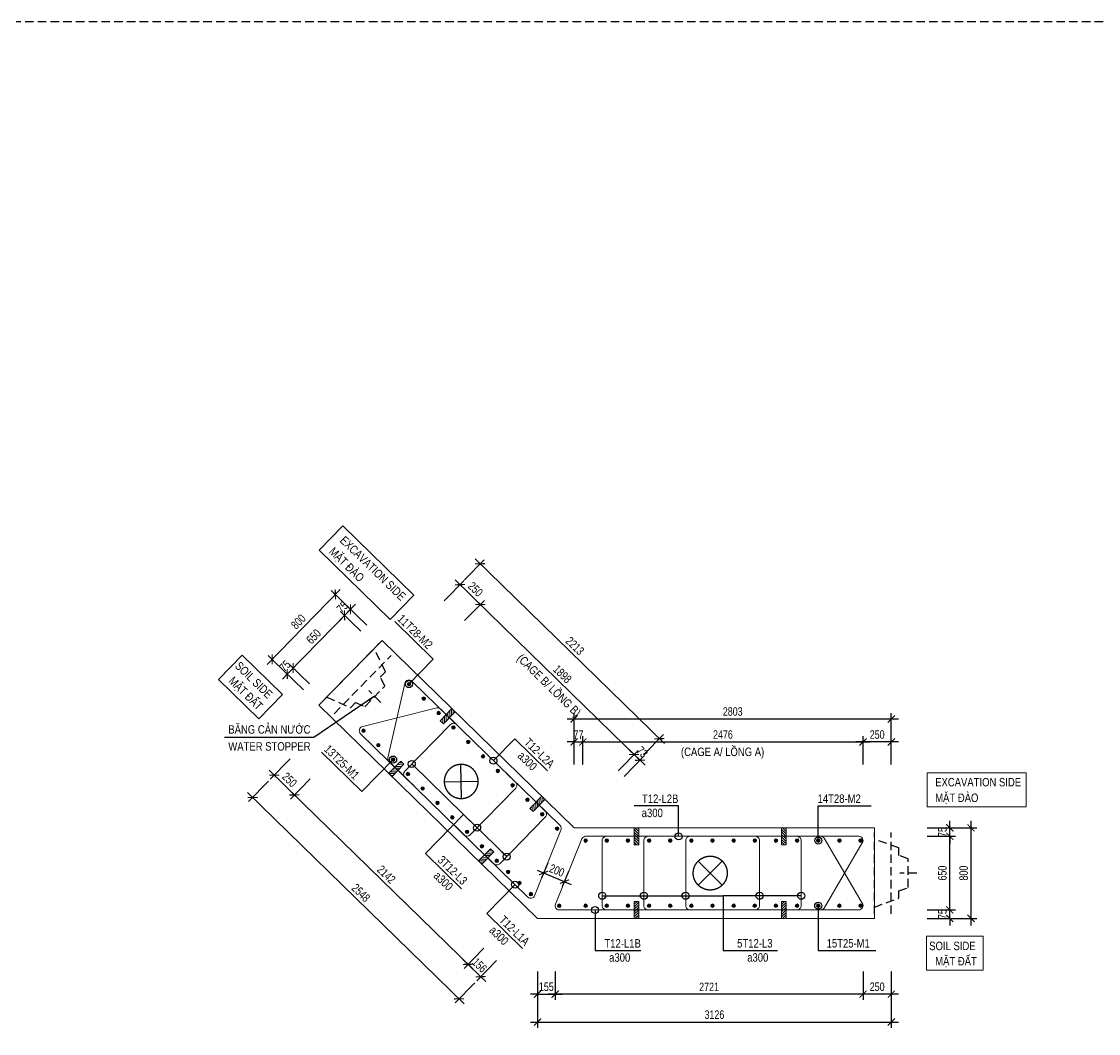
# Model space of a CAD drawing. Header units: millimetres. Extents: x 2611025 to 4139346, y -89870 to 101087.
# Drawn here: x 3737275 to 3775336, y -17950 to 17806 of the extents above; entities that cross this region are included whole.
import ezdxf
from ezdxf.enums import TextEntityAlignment as Align

# ---------------------------------------------------------------- set-up
doc = ezdxf.new("R2010")
doc.units = ezdxf.units.MM
doc.header["$LTSCALE"] = 1200
doc.header["$PDMODE"] = 35
doc.linetypes.add('CENTER', pattern=[2, 1.25, -0.25, 0.25, -0.25])
doc.linetypes.add('HIDDEN', pattern=[0.375, 0.25, -0.125])
for name, color, linetype in [('2', 3, 'Continuous'), ('CDC.04.HIDDEN', 8, 'HIDDEN'), ('CDC.11.NOTE', 8, 'Continuous'), ('MIE', 5, 'HIDDEN')]:
    doc.layers.add(name, color=color, linetype=linetype)
for name, color, linetype, lineweight in [('5', 5, 'Continuous', 13), ('BOUND', 3, 'Continuous', 20), ('CWS', 8, 'HIDDEN', 9), ('ENOTE', 2, 'Continuous', 15), ('GRID', 74, 'CENTER', 15), ('K-THUOC', 1, 'Continuous', 18), ('LEADER', 8, 'Continuous', 9), ('MCT', 6, 'Continuous', 20), ('TCHI', 4, 'HIDDEN', 30), ('TEXTEN', 3, 'Continuous', 13), ('TEXTMA', 2, 'Continuous', 13), ('TEXTVN', 2, 'Continuous', 20), ('TIE', 4, 'Continuous', 13)]:
    doc.layers.add(name, color=color, linetype=linetype, lineweight=lineweight)
doc.styles.add('DB_Arial', font='arial.ttf', dxfattribs={"width": 0.8})
doc.styles.add('SMTEXT', font='arial.ttf', dxfattribs={"width": 0.75})
doc.dimstyles.new('BSV1-100', dxfattribs={"dimtxt": 300, "dimasz": 250, "dimexe": 200, "dimexo": 0, "dimgap": 108, "dimtad": 1, "dimdec": 0, "dimdsep": 46, "dimtxsty": 'SMTEXT', "dimblk": 'ARCHTICK', "dimcen": 100, "dimdle": 250, "dimclrd": 256, "dimclre": 256, "dimclrt": 1, "dimadec": 0, "dimazin": 0, "dimtfac": 1, "dimtdec": 0, "dimtix": 1, "dimtmove": 2, "dimatfit": 3, "dimfxl": 720, "dimfxlon": 1, "dimtolj": 1, "dimtzin": 0, "dimarcsym": 0})
doc.dimstyles.new('BSV25', dxfattribs={"dimtxt": 300, "dimasz": 250, "dimexe": 200, "dimexo": 0, "dimgap": 108, "dimtad": 1, "dimdec": 0, "dimlfac": 0.25, "dimdsep": 46, "dimtxsty": 'SMTEXT', "dimblk": 'ARCHTICK', "dimcen": 100, "dimdle": 250, "dimclrd": 256, "dimclre": 256, "dimclrt": 2, "dimadec": 0, "dimazin": 0, "dimtfac": 1, "dimtdec": 0, "dimtix": 1, "dimtmove": 2, "dimatfit": 3, "dimfxl": 800, "dimfxlon": 1, "dimtolj": 1, "dimtzin": 0, "dimarcsym": 0})

# ---------------------------------------------------------------- blocks, each defined once
blk = doc.blocks.new('cws800')
at = {"layer": 'CDC.04.HIDDEN'}
for p, q in [((-600, 1440), (-600, -1440)), ((0, 1440), (0, -1440))]:
    blk.add_line(p, q, dxfattribs=at)
for points in [[(0, 1200), (-860, 888), (-860, 627), (-1200, 507), (-1200, -507), (-860, -627), (-860, -888), (0, -1200)], [(-1500, 0), (-900, 0)]]:
    blk.add_lwpolyline(points, dxfattribs=at)
blk = doc.blocks.new('mct1')
at = {"lineweight": 9}
h = blk.add_hatch(color=256, dxfattribs=at)
h.dxf.hatch_style = 1
h.paths.add_polyline_path([(-16, 0, 1), (16, 0, 1)])
blk.add_circle((0, 0), 16, dxfattribs=at)
blk = doc.blocks.new('_ArchTick')
at = {"color": 0, "linetype": 'ByBlock', "const_width": 0.15}
blk.add_lwpolyline([(-0.5, -0.5), (0.5, 0.5)], dxfattribs=at)
blk = doc.blocks.new('*D1257')
at = {"layer": 'Defpoints', "color": 0, "transparency": 16777216}
for p in [(3767015, -7650), (3757112, -10684), (3767015, -11134)]:
    blk.add_point(p, dxfattribs=at)
at = {"layer": 'K-THUOC', "lineweight": -2, "transparency": 16777216}
for p, q in [((3757112, -8450), (3757112, -7450)), ((3767015, -8450), (3767015, -7450)), ((3756862, -7650), (3767265, -7650))]:
    blk.add_line(p, q, dxfattribs=at)
at = {"layer": 'K-THUOC', "lineweight": -2, "transparency": 16777216, "xscale": 250, "yscale": 250, "zscale": 250, "rotation": 180}
blk.add_blockref('_ArchTick', (3757112, -7650), dxfattribs=at)
at = {"layer": 'K-THUOC', "lineweight": -2, "transparency": 16777216, "xscale": 250, "yscale": 250, "zscale": 250}
blk.add_blockref('_ArchTick', (3767015, -7650), dxfattribs=at)
at = {"layer": 'K-THUOC', "color": 2, "transparency": 16777216, "insert": (3762064, -7389), "char_height": 300, "attachment_point": 5, "style": 'SMTEXT'}
blk.add_mtext('\\A1;2476', dxfattribs=at)
blk = doc.blocks.new('*D1258')
at = {"layer": 'Defpoints', "color": 0, "transparency": 16777216}
for p in [(3767475, -10684), (3770832, -10684), (3767475, -13884)]:
    blk.add_point(p, dxfattribs=at)
at = {"layer": 'K-THUOC', "lineweight": -2, "transparency": 16777216}
for p, q in [((3770832, -14134), (3770832, -10434)), ((3770032, -10684), (3771032, -10684)), ((3770032, -13884), (3771032, -13884))]:
    blk.add_line(p, q, dxfattribs=at)
at = {"layer": 'K-THUOC', "lineweight": -2, "transparency": 16777216, "xscale": 250, "yscale": 250, "zscale": 250}
for p, rotation in [((3770832, -10684), 90), ((3770832, -13884), 270)]:
    blk.add_blockref('_ArchTick', p, dxfattribs=dict(at, rotation=rotation))
at = {"layer": 'K-THUOC', "color": 2, "transparency": 16777216, "insert": (3770571, -12284), "char_height": 300, "attachment_point": 5, "rotation": 90, "style": 'SMTEXT'}
blk.add_mtext('\\A1;800', dxfattribs=at)
blk = doc.blocks.new('*D1259')
at = {"layer": 'Defpoints', "color": 0, "transparency": 16777216}
for p in [(3767475, -13584), (3770082, -13584), (3767475, -13884)]:
    blk.add_point(p, dxfattribs=at)
at = {"layer": 'K-THUOC', "lineweight": -2, "transparency": 16777216}
for p, q in [((3769282, -13584), (3770282, -13584)), ((3770082, -13584), (3770082, -13334)), ((3770082, -13884), (3770082, -13584)), ((3769282, -13884), (3770282, -13884)), ((3770082, -13884), (3770082, -14134))]:
    blk.add_line(p, q, dxfattribs=at)
at = {"layer": 'K-THUOC', "lineweight": -2, "transparency": 16777216, "xscale": 250, "yscale": 250, "zscale": 250}
for p, rotation in [((3770082, -13584), 270), ((3770082, -13884), 90)]:
    blk.add_blockref('_ArchTick', p, dxfattribs=dict(at, rotation=rotation))
at = {"layer": 'K-THUOC', "color": 2, "transparency": 16777216, "insert": (3769822, -13734), "char_height": 300, "attachment_point": 5, "rotation": 90, "style": 'SMTEXT'}
blk.add_mtext('\\A1;75', dxfattribs=at)
blk = doc.blocks.new('*D1260')
at = {"layer": 'Defpoints', "color": 0, "transparency": 16777216}
for p in [(3767475, -10984), (3770082, -10984), (3767475, -13584)]:
    blk.add_point(p, dxfattribs=at)
at = {"layer": 'K-THUOC', "lineweight": -2, "transparency": 16777216}
for p, q in [((3769282, -10984), (3770282, -10984)), ((3770082, -13834), (3770082, -10734)), ((3769282, -13584), (3770282, -13584))]:
    blk.add_line(p, q, dxfattribs=at)
at = {"layer": 'K-THUOC', "lineweight": -2, "transparency": 16777216, "xscale": 250, "yscale": 250, "zscale": 250}
for p, rotation in [((3770082, -10984), 90), ((3770082, -13584), 270)]:
    blk.add_blockref('_ArchTick', p, dxfattribs=dict(at, rotation=rotation))
at = {"layer": 'K-THUOC', "color": 2, "transparency": 16777216, "insert": (3769821, -12284), "char_height": 300, "attachment_point": 5, "rotation": 90, "style": 'SMTEXT'}
blk.add_mtext('\\A1;650', dxfattribs=at)
blk = doc.blocks.new('*D1261')
at = {"layer": 'Defpoints', "color": 0, "transparency": 16777216}
for p in [(3767475, -10684), (3767475, -10984), (3770082, -10684)]:
    blk.add_point(p, dxfattribs=at)
at = {"layer": 'K-THUOC', "lineweight": -2, "transparency": 16777216}
for p, q in [((3770082, -10684), (3770082, -10434)), ((3769282, -10684), (3770282, -10684)), ((3769282, -10984), (3770282, -10984)), ((3770082, -10984), (3770082, -10684)), ((3770082, -10984), (3770082, -11234))]:
    blk.add_line(p, q, dxfattribs=at)
at = {"layer": 'K-THUOC', "lineweight": -2, "transparency": 16777216, "xscale": 250, "yscale": 250, "zscale": 250}
for p, rotation in [((3770082, -10684), 270), ((3770082, -10984), 90)]:
    blk.add_blockref('_ArchTick', p, dxfattribs=dict(at, rotation=rotation))
at = {"layer": 'K-THUOC', "color": 2, "transparency": 16777216, "insert": (3769822, -10834), "char_height": 300, "attachment_point": 5, "rotation": 90, "style": 'SMTEXT'}
blk.add_mtext('\\A1;75', dxfattribs=at)
blk = doc.blocks.new('*D1262')
at = {"layer": 'Defpoints', "color": 0, "transparency": 16777216}
for p in [(3767015, -7650), (3768015, -10684), (3767015, -11134)]:
    blk.add_point(p, dxfattribs=at)
at = {"layer": 'K-THUOC', "lineweight": -2, "transparency": 16777216}
for p, q in [((3767015, -8450), (3767015, -7450)), ((3768015, -8450), (3768015, -7450)), ((3768265, -7650), (3766765, -7650))]:
    blk.add_line(p, q, dxfattribs=at)
at = {"layer": 'K-THUOC', "lineweight": -2, "transparency": 16777216, "xscale": 250, "yscale": 250, "zscale": 250, "rotation": 180}
blk.add_blockref('_ArchTick', (3767015, -7650), dxfattribs=at)
at = {"layer": 'K-THUOC', "lineweight": -2, "transparency": 16777216, "xscale": 250, "yscale": 250, "zscale": 250}
blk.add_blockref('_ArchTick', (3768015, -7650), dxfattribs=at)
at = {"layer": 'K-THUOC', "color": 2, "transparency": 16777216, "insert": (3767515, -7389), "char_height": 300, "attachment_point": 5, "style": 'SMTEXT'}
blk.add_mtext('\\A1;250', dxfattribs=at)
blk = doc.blocks.new('*D1263')
at = {"layer": 'Defpoints', "color": 0, "transparency": 16777216}
for p in [(3751053, -5290), (3758925, -8093), (3756595, -10480)]:
    blk.add_point(p, dxfattribs=at)
at = {"layer": 'K-THUOC', "lineweight": -2, "transparency": 16777216}
for p, q in [((3752933, -3363), (3753632, -2648)), ((3753313, -2616), (3759104, -8267)), ((3758366, -8665), (3759065, -7950))]:
    blk.add_line(p, q, dxfattribs=at)
at = {"layer": 'K-THUOC', "lineweight": -2, "transparency": 16777216, "xscale": 250, "yscale": 250, "zscale": 250}
for p, rotation in [((3753492, -2791), 135.698694382983), ((3758925, -8093), 315.698694382983)]:
    blk.add_blockref('_ArchTick', p, dxfattribs=dict(at, rotation=rotation))
at = {"layer": 'K-THUOC', "color": 2, "transparency": 16777216, "insert": (3756391, -5255), "char_height": 300, "attachment_point": 5, "rotation": 315.6987, "style": 'SMTEXT'}
blk.add_mtext('\\A1;1898', dxfattribs=at)
blk = doc.blocks.new('*D1264')
at = {"layer": 'Defpoints', "color": 0, "transparency": 16777216}
for p in [(3753492, -2791), (3750337, -4591), (3751053, -5290)]:
    blk.add_point(p, dxfattribs=at)
at = {"layer": 'K-THUOC', "lineweight": -2, "transparency": 16777216}
for p, q in [((3752217, -2665), (3752916, -1949)), ((3752597, -1918), (3753671, -2965)), ((3752933, -3363), (3753632, -2648))]:
    blk.add_line(p, q, dxfattribs=at)
at = {"layer": 'K-THUOC', "lineweight": -2, "transparency": 16777216, "xscale": 250, "yscale": 250, "zscale": 250}
for p, rotation in [((3752776, -2092), 135.698694382983), ((3753492, -2791), 315.698694382983)]:
    blk.add_blockref('_ArchTick', p, dxfattribs=dict(at, rotation=rotation))
at = {"layer": 'K-THUOC', "color": 2, "transparency": 16777216, "insert": (3753316, -2255), "char_height": 300, "attachment_point": 5, "rotation": 315.6987, "style": 'SMTEXT'}
blk.add_mtext('\\A1;250', dxfattribs=at)
blk = doc.blocks.new('*D1265')
at = {"layer": 'Defpoints', "color": 0, "transparency": 16777216}
for p in [(3759134, -8297), (3756595, -10480), (3756804, -10684)]:
    blk.add_point(p, dxfattribs=at)
at = {"layer": 'K-THUOC', "lineweight": -2, "transparency": 16777216}
for p, q in [((3758366, -8665), (3759065, -7950)), ((3758925, -8093), (3758746, -7918)), ((3758575, -8869), (3759274, -8154)), ((3758925, -8093), (3759134, -8297)), ((3759134, -8297), (3759313, -8471))]:
    blk.add_line(p, q, dxfattribs=at)
at = {"layer": 'K-THUOC', "lineweight": -2, "transparency": 16777216, "xscale": 250, "yscale": 250, "zscale": 250}
for p, rotation in [((3758925, -8093), 315.698694382983), ((3759134, -8297), 135.698694382983)]:
    blk.add_blockref('_ArchTick', p, dxfattribs=dict(at, rotation=rotation))
at = {"layer": 'K-THUOC', "color": 2, "transparency": 16777216, "insert": (3759212, -8008), "char_height": 300, "attachment_point": 5, "rotation": 315.6987, "style": 'SMTEXT'}
blk.add_mtext('\\A1;73', dxfattribs=at)
blk = doc.blocks.new('*D1266')
at = {"layer": 'Defpoints', "color": 0, "transparency": 16777216}
for p in [(3748326, -6653), (3749251, -7137), (3746922, -9523)]:
    blk.add_point(p, dxfattribs=at)
at = {"layer": 'K-THUOC', "lineweight": -2, "transparency": 16777216}
for p, q in [((3746765, -8252), (3746067, -8967)), ((3746028, -8650), (3747101, -9697)), ((3747481, -8950), (3746782, -9666))]:
    blk.add_line(p, q, dxfattribs=at)
at = {"layer": 'K-THUOC', "lineweight": -2, "transparency": 16777216, "xscale": 250, "yscale": 250, "zscale": 250}
for p, rotation in [((3746206, -8824), 135.698694382983), ((3746922, -9523), 315.698694382983)]:
    blk.add_blockref('_ArchTick', p, dxfattribs=dict(at, rotation=rotation))
at = {"layer": 'K-THUOC', "color": 2, "transparency": 16777216, "insert": (3746747, -8987), "char_height": 300, "attachment_point": 5, "rotation": 315.6987, "style": 'SMTEXT'}
blk.add_mtext('\\A1;250', dxfattribs=at)
blk = doc.blocks.new('*D1267')
at = {"layer": 'Defpoints', "color": 0, "transparency": 16777216}
for p in [(3749251, -7137), (3755064, -13447), (3753054, -15507)]:
    blk.add_point(p, dxfattribs=at)
at = {"layer": 'K-THUOC', "lineweight": -2, "transparency": 16777216}
for p, q in [((3747481, -8950), (3746782, -9666)), ((3746743, -9348), (3753233, -15682)), ((3753613, -14935), (3752915, -15650))]:
    blk.add_line(p, q, dxfattribs=at)
at = {"layer": 'K-THUOC', "lineweight": -2, "transparency": 16777216, "xscale": 250, "yscale": 250, "zscale": 250}
for p, rotation in [((3746922, -9523), 135.698694382983), ((3753054, -15507), 315.698694382983)]:
    blk.add_blockref('_ArchTick', p, dxfattribs=dict(at, rotation=rotation))
at = {"layer": 'K-THUOC', "color": 2, "transparency": 16777216, "insert": (3750169, -12330), "char_height": 300, "attachment_point": 5, "rotation": 315.6987, "style": 'SMTEXT'}
blk.add_mtext('\\A1;2142', dxfattribs=at)
blk = doc.blocks.new('*D1268')
at = {"layer": 'Defpoints', "color": 0, "transparency": 16777216}
for p in [(3755375, -13131), (3755512, -13884), (3753502, -15944)]:
    blk.add_point(p, dxfattribs=at)
at = {"layer": 'K-THUOC', "lineweight": -2, "transparency": 16777216}
for p, q in [((3753614, -14936), (3752916, -15651)), ((3753055, -15508), (3752877, -15334)), ((3753055, -15508), (3753502, -15944)), ((3754060, -15371), (3753362, -16087)), ((3753502, -15944), (3753680, -16118))]:
    blk.add_line(p, q, dxfattribs=at)
at = {"layer": 'K-THUOC', "lineweight": -2, "transparency": 16777216, "xscale": 250, "yscale": 250, "zscale": 250}
for p, rotation in [((3753055, -15508), 315.698694382983), ((3753502, -15944), 135.698694382983)]:
    blk.add_blockref('_ArchTick', p, dxfattribs=dict(at, rotation=rotation))
at = {"layer": 'K-THUOC', "color": 2, "transparency": 16777216, "insert": (3753461, -15539), "char_height": 300, "attachment_point": 5, "rotation": 315.6987, "style": 'SMTEXT'}
blk.add_mtext('\\A1;156', dxfattribs=at)
blk = doc.blocks.new('*D1269')
at = {"layer": 'Defpoints', "color": 0, "transparency": 16777216}
for p in [(3748326, -6653), (3755512, -13884), (3752734, -16730)]:
    blk.add_point(p, dxfattribs=at)
at = {"layer": 'K-THUOC', "lineweight": -2, "transparency": 16777216}
for p, q in [((3745998, -9038), (3745300, -9753)), ((3745260, -9436), (3752913, -16904)), ((3753293, -16157), (3752595, -16873))]:
    blk.add_line(p, q, dxfattribs=at)
at = {"layer": 'K-THUOC', "lineweight": -2, "transparency": 16777216, "xscale": 250, "yscale": 250, "zscale": 250}
for p, rotation in [((3745439, -9610), 135.698694382983), ((3752734, -16730), 315.698694382983)]:
    blk.add_blockref('_ArchTick', p, dxfattribs=dict(at, rotation=rotation))
at = {"layer": 'K-THUOC', "color": 2, "transparency": 16777216, "insert": (3749269, -12983), "char_height": 300, "attachment_point": 5, "rotation": 315.6987, "style": 'SMTEXT'}
blk.add_mtext('\\A1;2548', dxfattribs=at)
blk = doc.blocks.new('*D1270')
at = {"layer": 'Defpoints', "color": 0, "transparency": 16777216}
for p in [(3767015, -13435), (3768015, -13724), (3767015, -16562)]:
    blk.add_point(p, dxfattribs=at)
at = {"layer": 'K-THUOC', "lineweight": -2, "transparency": 16777216}
for p, q in [((3767015, -15762), (3767015, -16762)), ((3768015, -15762), (3768015, -16762)), ((3768265, -16562), (3766765, -16562))]:
    blk.add_line(p, q, dxfattribs=at)
at = {"layer": 'K-THUOC', "lineweight": -2, "transparency": 16777216, "xscale": 250, "yscale": 250, "zscale": 250, "rotation": 180}
blk.add_blockref('_ArchTick', (3767015, -16562), dxfattribs=at)
at = {"layer": 'K-THUOC', "lineweight": -2, "transparency": 16777216, "xscale": 250, "yscale": 250, "zscale": 250}
blk.add_blockref('_ArchTick', (3768015, -16562), dxfattribs=at)
at = {"layer": 'K-THUOC', "color": 2, "transparency": 16777216, "insert": (3767515, -16301), "char_height": 300, "attachment_point": 5, "style": 'SMTEXT'}
blk.add_mtext('\\A1;250', dxfattribs=at)
blk = doc.blocks.new('*D1271')
at = {"layer": 'Defpoints', "color": 0, "transparency": 16777216}
for p in [(3767015, -13435), (3756133, -13884), (3756133, -16562)]:
    blk.add_point(p, dxfattribs=at)
at = {"layer": 'K-THUOC', "lineweight": -2, "transparency": 16777216}
for p, q in [((3756133, -15762), (3756133, -16762)), ((3767015, -15762), (3767015, -16762)), ((3767265, -16562), (3755883, -16562))]:
    blk.add_line(p, q, dxfattribs=at)
at = {"layer": 'K-THUOC', "lineweight": -2, "transparency": 16777216, "xscale": 250, "yscale": 250, "zscale": 250, "rotation": 180}
blk.add_blockref('_ArchTick', (3756133, -16562), dxfattribs=at)
at = {"layer": 'K-THUOC', "lineweight": -2, "transparency": 16777216, "xscale": 250, "yscale": 250, "zscale": 250}
blk.add_blockref('_ArchTick', (3767015, -16562), dxfattribs=at)
at = {"layer": 'K-THUOC', "color": 2, "transparency": 16777216, "insert": (3761574, -16304), "char_height": 300, "attachment_point": 5, "style": 'SMTEXT'}
blk.add_mtext('\\A1;2721', dxfattribs=at)
blk = doc.blocks.new('*D1272')
at = {"layer": 'Defpoints', "color": 0, "transparency": 16777216}
for p in [(3755512, -13884), (3756133, -13884), (3756133, -16562)]:
    blk.add_point(p, dxfattribs=at)
at = {"layer": 'K-THUOC', "lineweight": -2, "transparency": 16777216}
for p, q in [((3755512, -15762), (3755512, -16762)), ((3756133, -15762), (3756133, -16762)), ((3755512, -16562), (3755262, -16562)), ((3755512, -16562), (3756133, -16562)), ((3756133, -16562), (3756383, -16562))]:
    blk.add_line(p, q, dxfattribs=at)
at = {"layer": 'K-THUOC', "lineweight": -2, "transparency": 16777216, "xscale": 250, "yscale": 250, "zscale": 250}
blk.add_blockref('_ArchTick', (3755512, -16562), dxfattribs=at)
at = {"layer": 'K-THUOC', "lineweight": -2, "transparency": 16777216, "xscale": 250, "yscale": 250, "zscale": 250, "rotation": 180}
blk.add_blockref('_ArchTick', (3756133, -16562), dxfattribs=at)
at = {"layer": 'K-THUOC', "color": 2, "transparency": 16777216, "insert": (3755822, -16301), "char_height": 300, "attachment_point": 5, "style": 'SMTEXT'}
blk.add_mtext('\\A1;155', dxfattribs=at)
blk = doc.blocks.new('*D1273')
at = {"layer": 'Defpoints', "color": 0, "transparency": 16777216}
for p in [(3755512, -13884), (3768015, -13724), (3768015, -17547)]:
    blk.add_point(p, dxfattribs=at)
at = {"layer": 'K-THUOC', "lineweight": -2, "transparency": 16777216}
for p, q in [((3755512, -16747), (3755512, -17747)), ((3768015, -16747), (3768015, -17747)), ((3755262, -17547), (3768265, -17547))]:
    blk.add_line(p, q, dxfattribs=at)
at = {"layer": 'K-THUOC', "lineweight": -2, "transparency": 16777216, "xscale": 250, "yscale": 250, "zscale": 250, "rotation": 180}
blk.add_blockref('_ArchTick', (3755512, -17547), dxfattribs=at)
at = {"layer": 'K-THUOC', "lineweight": -2, "transparency": 16777216, "xscale": 250, "yscale": 250, "zscale": 250}
blk.add_blockref('_ArchTick', (3768015, -17547), dxfattribs=at)
at = {"layer": 'K-THUOC', "color": 2, "transparency": 16777216, "insert": (3761763, -17286), "char_height": 300, "attachment_point": 5, "style": 'SMTEXT'}
blk.add_mtext('\\A1;3126', dxfattribs=at)
blk = doc.blocks.new('*D1274')
at = {"layer": 'Defpoints', "color": 0, "transparency": 16777216}
for p in [(3750439, -4472), (3759819, -7534), (3756774, -10655)]:
    blk.add_point(p, dxfattribs=at)
at = {"layer": 'K-THUOC', "lineweight": -2, "transparency": 16777216}
for p, q in [((3752926, -1925), (3753624, -1209)), ((3753305, -1178), (3759998, -7709)), ((3759260, -8107), (3759959, -7391))]:
    blk.add_line(p, q, dxfattribs=at)
at = {"layer": 'K-THUOC', "lineweight": -2, "transparency": 16777216, "xscale": 250, "yscale": 250, "zscale": 250}
for p, rotation in [((3753484, -1352), 135.698694382983), ((3759819, -7534), 315.698694382983)]:
    blk.add_blockref('_ArchTick', p, dxfattribs=dict(at, rotation=rotation))
at = {"layer": 'K-THUOC', "color": 2, "transparency": 16777216, "insert": (3756834, -4256), "char_height": 300, "attachment_point": 5, "rotation": 315.6987, "style": 'SMTEXT'}
blk.add_mtext('\\A1;2213', dxfattribs=at)
blk = doc.blocks.new('*D1275')
at = {"layer": 'Defpoints', "color": 0, "transparency": 16777216}
for p in [(3757112, -7650), (3756804, -10684), (3757112, -10684)]:
    blk.add_point(p, dxfattribs=at)
at = {"layer": 'K-THUOC', "lineweight": -2, "transparency": 16777216}
for p, q in [((3756804, -8450), (3756804, -7450)), ((3757112, -8450), (3757112, -7450)), ((3756804, -7650), (3756554, -7650)), ((3756804, -7650), (3757112, -7650)), ((3757112, -7650), (3757362, -7650))]:
    blk.add_line(p, q, dxfattribs=at)
at = {"layer": 'K-THUOC', "lineweight": -2, "transparency": 16777216, "xscale": 250, "yscale": 250, "zscale": 250}
blk.add_blockref('_ArchTick', (3756804, -7650), dxfattribs=at)
at = {"layer": 'K-THUOC', "lineweight": -2, "transparency": 16777216, "xscale": 250, "yscale": 250, "zscale": 250, "rotation": 180}
blk.add_blockref('_ArchTick', (3757112, -7650), dxfattribs=at)
at = {"layer": 'K-THUOC', "color": 2, "transparency": 16777216, "insert": (3756958, -7392), "char_height": 300, "attachment_point": 5, "style": 'SMTEXT'}
blk.add_mtext('\\A1;77', dxfattribs=at)
blk = doc.blocks.new('*D1276')
at = {"layer": 'Defpoints', "color": 0, "transparency": 16777216}
for p in [(3768015, -6837), (3756804, -10684), (3768015, -10684)]:
    blk.add_point(p, dxfattribs=at)
at = {"layer": 'K-THUOC', "lineweight": -2, "transparency": 16777216}
for p, q in [((3756554, -6837), (3768265, -6837)), ((3756804, -7637), (3756804, -6637)), ((3768015, -7637), (3768015, -6637))]:
    blk.add_line(p, q, dxfattribs=at)
at = {"layer": 'K-THUOC', "lineweight": -2, "transparency": 16777216, "xscale": 250, "yscale": 250, "zscale": 250, "rotation": 180}
blk.add_blockref('_ArchTick', (3756804, -6837), dxfattribs=at)
at = {"layer": 'K-THUOC', "lineweight": -2, "transparency": 16777216, "xscale": 250, "yscale": 250, "zscale": 250}
blk.add_blockref('_ArchTick', (3768015, -6837), dxfattribs=at)
at = {"layer": 'K-THUOC', "color": 2, "transparency": 16777216, "insert": (3762410, -6576), "char_height": 300, "attachment_point": 5, "style": 'SMTEXT'}
blk.add_mtext('\\A1;2803', dxfattribs=at)
blk = doc.blocks.new('sp')
at = {"layer": '5', "lineweight": 20}
h = blk.add_hatch(dxfattribs=at)
h.set_pattern_fill('ANSI31', color=256, scale=500)
h.set_pattern_definition([(45, (0, 0), (-44.194, 44.194), [])])
h.paths.add_polyline_path([(80, 300), (-80, 300), (-80, -300), (80, -300)])
blk.add_lwpolyline([(-80, -300), (80, -300), (80, 300), (-80, 300)], close=True, dxfattribs=at)
blk = doc.blocks.new('*D1277')
at = {"layer": 'Defpoints', "color": 0, "transparency": 16777216}
for p in [(3748366, -2439), (3750178, -4208), (3747943, -6498)]:
    blk.add_point(p, dxfattribs=at)
at = {"layer": 'K-THUOC', "lineweight": -2, "transparency": 16777216}
for p, q in [((3745956, -4908), (3748540, -2260)), ((3748938, -2998), (3748223, -2299)), ((3746703, -5288), (3745988, -4589))]:
    blk.add_line(p, q, dxfattribs=at)
at = {"layer": 'K-THUOC', "lineweight": -2, "transparency": 16777216, "xscale": 250, "yscale": 250, "zscale": 250}
for p, rotation in [((3748366, -2439), 45.69869439374168), ((3746131, -4729), 225.6986943937417)]:
    blk.add_blockref('_ArchTick', p, dxfattribs=dict(at, rotation=rotation))
at = {"layer": 'K-THUOC', "color": 2, "transparency": 16777216, "insert": (3747061, -3402), "char_height": 300, "attachment_point": 5, "rotation": 45.6987, "style": 'SMTEXT'}
blk.add_mtext('\\A1;800', dxfattribs=at)
blk = doc.blocks.new('*D1278')
at = {"layer": 'Defpoints', "color": 0, "transparency": 16777216}
for p in [(3746877, -5038), (3748153, -6283), (3747943, -6498)]:
    blk.add_point(p, dxfattribs=at)
at = {"layer": 'K-THUOC', "lineweight": -2, "transparency": 16777216}
for p, q in [((3747450, -5597), (3746734, -4899)), ((3746877, -5038), (3747052, -4859)), ((3746667, -5253), (3746493, -5432)), ((3747240, -5812), (3746524, -5113)), ((3746667, -5253), (3746877, -5038))]:
    blk.add_line(p, q, dxfattribs=at)
at = {"layer": 'K-THUOC', "lineweight": -2, "transparency": 16777216, "xscale": 250, "yscale": 250, "zscale": 250}
for p, rotation in [((3746877, -5038), 225.6986943937417), ((3746667, -5253), 45.69869439374164)]:
    blk.add_blockref('_ArchTick', p, dxfattribs=dict(at, rotation=rotation))
at = {"layer": 'K-THUOC', "color": 2, "transparency": 16777216, "insert": (3746586, -4964), "char_height": 300, "attachment_point": 5, "rotation": 45.6987, "style": 'SMTEXT'}
blk.add_mtext('\\A1;75', dxfattribs=at)
blk = doc.blocks.new('*D1279')
at = {"layer": 'Defpoints', "color": 0, "transparency": 16777216}
for p in [(3748693, -3177), (3749968, -4422), (3748153, -6283)]:
    blk.add_point(p, dxfattribs=at)
at = {"layer": 'K-THUOC', "lineweight": -2, "transparency": 16777216}
for p, q in [((3746702, -5217), (3748868, -2999)), ((3749265, -3736), (3748550, -3038)), ((3747450, -5597), (3746734, -4899))]:
    blk.add_line(p, q, dxfattribs=at)
at = {"layer": 'K-THUOC', "lineweight": -2, "transparency": 16777216, "xscale": 250, "yscale": 250, "zscale": 250}
for p, rotation in [((3748693, -3177), 45.69869439374168), ((3746877, -5038), 225.6986943937417)]:
    blk.add_blockref('_ArchTick', p, dxfattribs=dict(at, rotation=rotation))
at = {"layer": 'K-THUOC', "color": 2, "transparency": 16777216, "insert": (3747598, -3925), "char_height": 300, "attachment_point": 5, "rotation": 45.6987, "style": 'SMTEXT'}
blk.add_mtext('\\A1;650', dxfattribs=at)
blk = doc.blocks.new('*D1280')
at = {"layer": 'Defpoints', "color": 0, "transparency": 16777216}
for p in [(3748902, -2963), (3749968, -4422), (3750178, -4208)]:
    blk.add_point(p, dxfattribs=at)
at = {"layer": 'K-THUOC', "lineweight": -2, "transparency": 16777216}
for p, q in [((3749265, -3736), (3748550, -3038)), ((3748693, -3177), (3748902, -2963)), ((3749475, -3522), (3748759, -2823)), ((3748902, -2963), (3749077, -2784)), ((3748693, -3177), (3748518, -3356))]:
    blk.add_line(p, q, dxfattribs=at)
at = {"layer": 'K-THUOC', "lineweight": -2, "transparency": 16777216, "xscale": 250, "yscale": 250, "zscale": 250}
for p, rotation in [((3748693, -3177), 45.69869439374164), ((3748902, -2963), 225.6986943937417)]:
    blk.add_blockref('_ArchTick', p, dxfattribs=dict(at, rotation=rotation))
at = {"layer": 'K-THUOC', "color": 2, "transparency": 16777216, "insert": (3748611, -2888), "char_height": 300, "attachment_point": 5, "rotation": 45.6987, "style": 'SMTEXT'}
blk.add_mtext('\\A1;75', dxfattribs=at)
blk = doc.blocks.new('tremie')
at = {"layer": 'MIE', "color": 74, "ltscale": 1000}
for p, q in [((424, -424), (-424, 424)), ((424, 424), (-424, -424))]:
    blk.add_line(p, q, dxfattribs=at)
at = {"layer": 'MIE', "ltscale": 500}
blk.add_circle((0, 0), 600, dxfattribs=at)
blk = doc.blocks.new('*D1343')
at = {"layer": 'Defpoints', "color": 0, "transparency": 16777216}
for p in [(3755873, -11925), (3756611, -12230), (3756464, -12585)]:
    blk.add_point(p, dxfattribs=at)
at = {"layer": 'K-THUOC', "lineweight": -2, "transparency": 16777216}
for p, q in [((3755873, -11925), (3755649, -12465)), ((3755495, -12185), (3756695, -12681)), ((3756611, -12230), (3756388, -12770))]:
    blk.add_line(p, q, dxfattribs=at)
at = {"layer": 'K-THUOC', "lineweight": -2, "transparency": 16777216, "xscale": 250, "yscale": 250, "zscale": 250}
for p, rotation in [((3755726, -12280), 157.5409148635554), ((3756464, -12585), 337.5409148635554)]:
    blk.add_blockref('_ArchTick', p, dxfattribs=dict(at, rotation=rotation))
at = {"layer": 'K-THUOC', "color": 2, "transparency": 16777216, "insert": (3756195, -12191), "char_height": 300, "attachment_point": 5, "rotation": 337.5409, "style": 'SMTEXT'}
blk.add_mtext('\\A1;200', dxfattribs=at)
blk = doc.blocks.new('*U1208')
at = {"layer": 'MCT', "xscale": -4, "yscale": 4, "zscale": 4, "rotation": 180}
blk.add_blockref('mct1', (0, 0), dxfattribs=at)
blk = doc.blocks.new('*U1209')
at = {"layer": '2', "color": 0, "linetype": 'ByBlock', "lineweight": -2, "transparency": 16777216}
for p in [(0, 0), (747, 0), (1495, 0), (2242, 0), (2989, 0), (3737, 0), (4484, 0), (5232, 0), (5979, 0), (6726, 0), (7474, 0), (8221, 0), (8968, 0), (9716, 0)]:
    blk.add_blockref('*U1208', p, dxfattribs=at)
blk = doc.blocks.new('*U1210')
at = {"layer": 'MCT', "xscale": -4, "yscale": 4, "zscale": 4, "rotation": 180}
blk.add_blockref('mct1', (0, 0), dxfattribs=at)
blk = doc.blocks.new('*U1211')
at = {"layer": '2', "color": 0, "linetype": 'ByBlock', "lineweight": -2, "transparency": 16777216}
for p in [(0, 0), (747, 0), (1495, 0), (2242, 0), (2989, 0), (3737, 0), (4484, 0), (5232, 0), (5979, 0), (6726, 0), (7474, 0), (8221, 0), (8968, 0), (9716, 0)]:
    blk.add_blockref('*U1210', p, dxfattribs=at)

msp = doc.modelspace()

# ---------------------------------------------------------------- linework, layer by layer
at = {"layer": 'BOUND'}
msp.add_line((3756066.1, -13883.9), (3755511.6, -13883.9), dxfattribs=at)
msp.add_lwpolyline([(3756066.1, -13883.9), (3767415.2, -13883.9), (3767415.2, -10683.9), (3756804.3, -10683.9), (3750017.2, -4060.4), (3747787.1, -6345.6), (3755511.6, -13883.9)], dxfattribs=at)
at = {"layer": 'TCHI'}
msp.add_lwpolyline([(3686549.8, 17806.3), (3908096.7, 17806.3), (3908096.7, -78017.7), (3686549.8, -78017.7)], close=True, dxfattribs=at)
at = {"layer": 'TEXTEN'}
for points in [[(3750302.3, -3322.2), (3751140.4, -2463.4), (3748635.5, -18.9), (3747797.4, -877.7)], [(3744231.6, -5437.9), (3745069.7, -4579.1), (3746501.1, -5975.9), (3745662.9, -6834.7)], [(3772783.1, -9940.8), (3772783.1, -8740.8), (3769283.1, -8740.8), (3769283.1, -9940.8)], [(3769262.8, -15717.6), (3769262.8, -14517.6), (3771262.8, -14517.6), (3771262.8, -15717.6)]]:
    msp.add_lwpolyline(points, close=True, dxfattribs=at)
at = {"layer": 'TIE', "lineweight": 20}
for points in [[(3750940.5, -9003.8), (3750265.6, -8345.2, -0.2594813), (3750221.1, -8215), (3750820.9, -5583.8, -0.6069433), (3751073.8, -5501), (3756307.5, -10606.7, -0.305741), (3756339.9, -10764.4), (3755405.7, -13085.1, -0.5316973), (3755171.8, -13133.2), (3749255.2, -7359.1, -0.6069433), (3749332.5, -7104.5), (3751950.3, -6448.2, -0.2422581), (3752090.1, -6492.4), (3752754.7, -7140.8)], [(3762193.5, -13583.9), (3765516.1, -13583.9, 0.244599), (3765638.9, -13520), (3766988.1, -11220, 0.6069433), (3766865.2, -10983.9), (3757211.6, -10983.9, 0.305741), (3757078.1, -11074), (3756144.1, -13386, 0.5316973), (3756277.6, -13583.9), (3766865.2, -13583.9, 0.6069433), (3766988.1, -13347.8), (3765638.9, -11047.8, 0.244599), (3765516.1, -10983.9), (3762193.5, -10983.9)]]:
    msp.add_lwpolyline(points, format="xyb", dxfattribs=at)
at = {"layer": 'TIE'}
for points in [[(3751146.8, -9205.5), (3750825.2, -8890.8, -0.4142136), (3750823, -8678.7), (3752431.7, -7034.9, -0.4142136), (3752643.8, -7032.6), (3752965.4, -7347.4)], [(3752597, -10618.2), (3752918.6, -10933, 0.4142136), (3753130.7, -10930.7), (3754739.5, -9286.9, 0.4142136), (3754737.2, -9074.8), (3754415.6, -8760.1)], [(3753643.7, -11639.3), (3753965.3, -11954.1, 0.4142136), (3754177.4, -11951.8), (3755786.2, -10308, 0.4142136), (3755783.9, -10095.9), (3755462.3, -9781.2)], [(3758398.2, -13583.9), (3757948.2, -13583.9, -0.4142136), (3757798.2, -13433.9), (3757798.2, -11133.9, -0.4142136), (3757948.2, -10983.9), (3758398.2, -10983.9)], [(3759870.8, -13583.9), (3759420.8, -13583.9, -0.4142136), (3759270.8, -13433.9), (3759270.8, -11133.9, -0.4142136), (3759420.8, -10983.9), (3759870.8, -10983.9)], [(3761349, -13583.9), (3760899, -13583.9, -0.4142136), (3760749, -13433.9), (3760749, -11133.9, -0.4142136), (3760899, -10983.9), (3761349, -10983.9)], [(3762757.2, -13583.9), (3763207.2, -13583.9, 0.4142136), (3763357.2, -13433.9), (3763357.2, -11133.9, 0.4142136), (3763207.2, -10983.9), (3762757.2, -10983.9)], [(3764229.8, -13583.9), (3764679.8, -13583.9, 0.4142136), (3764829.8, -13433.9), (3764829.8, -11133.9, 0.4142136), (3764679.8, -10983.9), (3764229.8, -10983.9)]]:
    msp.add_lwpolyline(points, format="xyb", dxfattribs=at)

# ---------------------------------------------------------------- block references
at = {"layer": '2'}
for name, p in [('*U1209', (3757211.9, -11133.9)), ('*U1211', (3757211.6, -13436.3))]:
    msp.add_blockref(name, p, dxfattribs=at)
at = {"layer": 'CWS'}
for p, rotation in [((3748902.1, -5203), 135.6986943829715), ((3767415.2, -12283.9), 180)]:
    msp.add_blockref('cws800', p, dxfattribs=dict(at, rotation=rotation))
at = {"layer": 'ENOTE', "xscale": -1, "rotation": 315.6986943829786}
for p in [(3752334.8, -6741.3), (3755507.6, -9837.7)]:
    msp.add_blockref('sp', p, dxfattribs=at)
at = {"layer": 'ENOTE'}
for p, rotation in [((3750523.7, -8597.1), 135.6986943847127), ((3753696.6, -11693.5), 135.6986943847127), ((3759007.2, -13583.9), 180), ((3764213.9, -13583.9), 180)]:
    msp.add_blockref('sp', p, dxfattribs=dict(at, rotation=rotation))
at = {"layer": 'ENOTE', "xscale": -1}
for p in [(3759007.2, -10983.9), (3764213.9, -10983.9)]:
    msp.add_blockref('sp', p, dxfattribs=at)
at = {"layer": 'GRID', "xscale": -1, "rotation": 45.94351290825964}
msp.add_blockref('tremie', (3752814.1, -9045.9), dxfattribs=at)
at = {"layer": 'GRID', "rotation": 269.6724061558663}
msp.add_blockref('tremie', (3761614.8, -12283.9), dxfattribs=at)
at = {"layer": 'MCT'}
for p, xscale, yscale, zscale, rotation in [((3750968.9, -5608.2), 3.999999999999999, 3.999999999999999, 3.999999999999999, 135.6159190641259), ((3751492.2, -6118.7), 3.999999999999999, 3.999999999999999, 3.999999999999999, 135.6159190641259), ((3752015.6, -6629.3), 3.999999999999999, 3.999999999999999, 3.999999999999999, 135.6159190641259), ((3749360.1, -7251.9), -3.999999999999999, 4, 4, 315.6159190641258), ((3752538.9, -7139.8), 3.999999999999999, 3.999999999999999, 3.999999999999999, 135.6159190641259), ((3753062.3, -7650.4), 3.999999999999999, 3.999999999999999, 3.999999999999999, 135.6159190641259), ((3749883.5, -7762.5), 3.999999999999999, 3.999999999999999, 3.999999999999999, 135.6159190641259), ((3750406.8, -8273), 3.999999999999999, 3.999999999999999, 3.999999999999999, 135.6159190641259), ((3753585.6, -8160.9), 3.999999999999999, 3.999999999999999, 3.999999999999999, 135.6159190641259), ((3750930.2, -8783.6), 3.999999999999999, 3.999999999999999, 3.999999999999999, 135.6159190641259), ((3754109, -8671.5), 3.999999999999999, 3.999999999999999, 3.999999999999999, 135.6159190641259), ((3754632.3, -9182), 3.999999999999999, 3.999999999999999, 3.999999999999999, 135.6159190641259), ((3751453.5, -9294.1), 3.999999999999999, 3.999999999999999, 3.999999999999999, 135.6159190641259), ((3751976.8, -9804.7), 3.999999999999999, 3.999999999999999, 3.999999999999999, 135.6159190641259), ((3755155.7, -9692.6), 3.999999999999999, 3.999999999999999, 3.999999999999999, 135.6159190641259), ((3752500.2, -10315.2), 3.999999999999999, 3.999999999999999, 3.999999999999999, 135.6159190641259), ((3755679, -10203.1), 3.999999999999999, 3.999999999999999, 3.999999999999999, 135.6159190641259), ((3756202.3, -10713.7), 3.999999999999999, 3.999999999999999, 3.999999999999999, 135.6159190641259), ((3753023.5, -10825.8), 3.999999999999999, 3.999999999999999, 3.999999999999999, 135.6159190641259), ((3753546.9, -11336.3), 3.999999999999999, 3.999999999999999, 3.999999999999999, 135.6159190641259), ((3754070.2, -11846.9), 3.999999999999999, 3.999999999999999, 3.999999999999999, 135.6159190641259), ((3754472.4, -12239.9), 3.999999999999999, 3.999999999999999, 3.999999999999999, 135.6159190641259), ((3754874.6, -12632.9), 3.999999999999999, 3.999999999999999, 3.999999999999999, 135.6159190641259), ((3755276.7, -13026), -3.999999999999999, 4, 4, 315.6159190641258), ((3756278.6, -13438.6), 4, 4, 4, 359.6115985839677)]:
    msp.add_blockref('mct1', p, dxfattribs=dict(at, xscale=xscale, yscale=yscale, zscale=zscale, rotation=rotation))

# ---------------------------------------------------------------- texts
at = {"layer": 'TEXTEN', "style": 'DB_Arial', "width": 0.8}
for s, p in [('T12-L2A', (3755933.9, -8593.1)), ('3T12-L3', (3752852.1, -12726.1)), ('a300', (3752346.3, -12931.1)), ('T12-L1A', (3755052.3, -14872.3))]:
    msp.add_text(s, height=300, rotation=315.70924, dxfattribs=at).set_placement(p, align=Align.RIGHT)
for p in [(3754783, -8168.9), (3753780.5, -14337.4)]:
    msp.add_text('a300', height=300, rotation=315.70924, dxfattribs=at).set_placement(p)
for s, p in [('T12-L2B', (3760490.1, -9806.5)), ('T12-L1B', (3759162.4, -14916.5)), ('5T12-L3', (3763815.9, -14913.9)), ('a300', (3763668.5, -15413.9))]:
    msp.add_text(s, height=300, dxfattribs=at).set_placement(p, align=Align.RIGHT)
for p in [(3759193.7, -10306.5), (3758042.4, -15416.5)]:
    msp.add_text('a300', height=300, dxfattribs=at).set_placement(p)
at = {"layer": 'TEXTMA', "style": 'DB_Arial', "width": 0.8}
for s, rotation, p in [('11T28-M2', 315.70924, (3750534.9, -3326.8)), ('BĂNG CẢN NƯỚC', 360, (3744583.5, -7357.3)), ('WATER STOPPER', 360, (3744583.5, -7957.3)), ('13T25-M1', 315.70924, (3747941.1, -7935.2))]:
    msp.add_text(s, height=300, rotation=rotation, dxfattribs=at).set_placement(p)
for s, p in [('14T28-M2', (3765409.4, -9803.9)), ('15T25-M1', (3765728.8, -14913.9))]:
    msp.add_text(s, height=300, dxfattribs=at).set_placement(p)
at = {"layer": 'TEXTVN', "style": 'DB_Arial', "width": 0.8}
for s, p in [('EXCAVATION SIDE', (3748502.4, -559)), ('MẶT ĐÀO', (3748116.4, -954.6)), ('(CAGE B/ LỒNG B)', (3754759.9, -4724.3, 0)), ('MẶT ĐẤT', (3744567.8, -5526.2))]:
    msp.add_text(s, height=300, rotation=315.69869, dxfattribs=at).set_placement(p)
msp.add_text('SOIL SIDE', height=300, rotation=315.69869, dxfattribs=at).set_placement((3745967.7, -6139.2, 0), align=Align.RIGHT)
for s, p in [('(CAGE A/ LỒNG A)', (3760580.9, -8148.4, 0)), ('EXCAVATION SIDE', (3769565.1, -9220.4)), ('MẶT ĐÀO', (3769565.1, -9773)), ('MẶT ĐẤT', (3769565.1, -15546))]:
    msp.add_text(s, height=300, dxfattribs=at).set_placement(p)
msp.add_text('SOIL SIDE', height=300, dxfattribs=at).set_placement((3770995.1, -15006.9, 0), align=Align.RIGHT)

# ---------------------------------------------------------------- dimensions: what is measured, and where the dimension line sits
at = {"layer": 'K-THUOC'}
for base, p1, p2, angle, picture, middle in [((3759819.2, -7534.5), (3750439.4, -4472.4), (3756774.2, -10654.6), 315.69869, '*D1274', (3756834.2, -4256.4)), ((3753491.9, -2790.8), (3750337.4, -4591.3), (3751053.1, -5289.7), 315.69869, '*D1264', (3753316.4, -2254.6)), ((3748365.7, -2439), (3747943, -6497.8), (3750178, -4207.6), 45.69869, '*D1277', (3747061.3, -3401.6)), ((3748902.5, -2962.8), (3749968.5, -4422.3), (3750178, -4207.6), 45.69869, '*D1280', (3748611.2, -2888.1)), ((3758924.9, -8092.9), (3751053.1, -5289.7), (3756595.3, -10480), 315.69869, '*D1263', (3756390.8, -5254.9)), ((3748692.9, -3177.5), (3748152.6, -6283.1), (3749968.5, -4422.3), 45.69869, '*D1279', (3747598.1, -3925.5)), ((3746877, -5038.2), (3747943, -6497.8), (3748152.6, -6283.1), 45.69869, '*D1278', (3746585.8, -4963.6)), ((3752734.4, -16729.7), (3748325.7, -6652.8), (3755511.6, -13883.9), 315.69869, '*D1269', (3749269.3, -12983.1)), ((3746922.1, -9522.7), (3748325.7, -6652.8), (3749250.8, -7136.5), 315.69869, '*D1266', (3746746.7, -8986.6)), ((3753054.3, -15507.1), (3749250.8, -7136.5), (3755064.3, -13447.4), 315.69869, '*D1267', (3750168.8, -12329.8)), ((3759133.9, -8296.8), (3756595.3, -10480), (3756804.3, -10683.9), 315.69869, '*D1265', (3759211.9, -8007.9)), ((3770832.4, -10683.9), (3767475.3, -13883.9), (3767475.3, -10683.9), 90, '*D1258', (3770571.2, -12283.9)), ((3770082.4, -10683.9), (3767475.3, -10983.9), (3767475.3, -10683.9), 90, '*D1261', (3769821.8, -10833.9)), ((3770082.4, -10983.9), (3767475.3, -13583.9), (3767475.3, -10983.9), 90, '*D1260', (3769821.2, -12283.9)), ((3753501.5, -15943.6), (3755375.2, -13131.2), (3755511.6, -13883.9), 315.69869, '*D1268', (3753460.9, -15539)), ((3770082.4, -13583.9), (3767475.3, -13883.9), (3767475.3, -13583.9), 90, '*D1259', (3769821.8, -13733.9))]:
    dim = msp.add_linear_dim(base=base, p1=p1, p2=p2, angle=angle, dimstyle='BSV25', dxfattribs=at)
    dim.commit()
    dim.dimension.update_dxf_attribs({"geometry": picture, "text_midpoint": middle})
for base, p1, p2, picture, middle in [((3768015.2, -6837.3), (3756804.3, -10683.9), (3768015.2, -10683.9), '*D1276', (3762409.8, -6576.1)), ((3757112, -7650.3), (3756804.3, -10683.9), (3757112, -10683.9), '*D1275', (3756958.1, -7392.3)), ((3767015.2, -7650.3), (3757112, -10683.9), (3767015.2, -11133.9), '*D1257', (3762063.6, -7389.1)), ((3767015.2, -7650.3), (3768015.2, -10683.9), (3767015.2, -11133.9), '*D1262', (3767515.2, -7389.1)), ((3756132.6, -16562.4), (3767015.2, -13434.8), (3756132.6, -13883.9), '*D1271', (3761573.9, -16303.8)), ((3767015.2, -16562.4), (3768015.2, -13724.1), (3767015.2, -13434.8), '*D1270', (3767515.2, -16301.2)), ((3768015.2, -17547.3), (3755511.6, -13883.9), (3768015.2, -13724.1), '*D1273', (3761763.4, -17286.1)), ((3756132.6, -16562.4), (3755511.6, -13883.9), (3756132.6, -13883.9), '*D1272', (3755822.1, -16301.2))]:
    dim = msp.add_linear_dim(base=base, p1=p1, p2=p2, dimstyle='BSV25', dxfattribs=at)
    dim.commit()
    dim.dimension.update_dxf_attribs({"geometry": picture, "text_midpoint": middle})
dim = msp.add_aligned_dim(p1=(3755872.8, -11924.8), p2=(3756611.1, -12230), distance=-384.6, dimstyle='BSV25', dxfattribs=at)
dim.commit()
dim.dimension.update_dxf_attribs({"geometry": '*D1343', "text_midpoint": (3756194.8, -12191.4)})

# ---------------------------------------------------------------- leaders
at = {"layer": 'CDC.11.NOTE'}
msp.add_leader([(3749753.8, -6034.1), (3747602.5, -7497.6), (3744449.1, -7497.6)], dimstyle='BSV1-100', override={"dimgap": 108, "dimtad": 0}, dxfattribs=at)
at = {"layer": 'LEADER'}
for points in [[(3750966.2, -5605.6), (3751825.1, -4725.1), (3750465.1, -3398.4)], [(3753953.7, -8309.9), (3754707.9, -7536.8), (3755864, -8664.7)], [(3750406.8, -8273), (3749303.5, -9404), (3747871.3, -8006.8)], [(3751067.7, -8428.6), (3752898.5, -10214.7), (3751550.8, -11596.2), (3752822.2, -12836.5)], [(3754420.9, -11703), (3752898.5, -10214.7), (3751550.8, -11596.2), (3752822.2, -12836.5)], [(3753375.3, -10680.8), (3752898.5, -10214.7), (3751550.8, -11596.2), (3752822.2, -12836.5)], [(3760495.1, -10986.5), (3760495.1, -9906.5), (3758924.4, -9906.5)], [(3765433.1, -11133.9), (3765433.1, -9903.9), (3767304.7, -9903.9)], [(3754720.1, -12690.2), (3753721.5, -13713.8), (3754982.4, -14943.9)], [(3757798.2, -13083.9), (3762074.9, -13083.9), (3762074.9, -15013.9), (3763987.8, -15013.9)], [(3759270.8, -13083.9), (3762074.9, -13083.9), (3762074.9, -15013.9), (3763987.8, -15013.9)], [(3760743.4, -13083.9), (3762074.9, -13083.9), (3762074.9, -15013.9), (3763987.8, -15013.9)], [(3764829.8, -13083.9), (3762074.9, -13083.9), (3762074.9, -15013.9), (3763987.8, -15013.9)], [(3763357.2, -13083.9), (3762074.9, -13083.9), (3762074.9, -15013.9), (3763987.8, -15013.9)], [(3765432.8, -13436.3), (3765432.8, -15016.3), (3767472.8, -15016.3)], [(3757545, -13586.5), (3757545, -15016.5), (3759162.4, -15016.5)]]:
    msp.add_leader(points, dimstyle='BSV25', override={"dimldrblk": 'Origin'}, dxfattribs=at)

doc.saveas('drawing.dxf')
